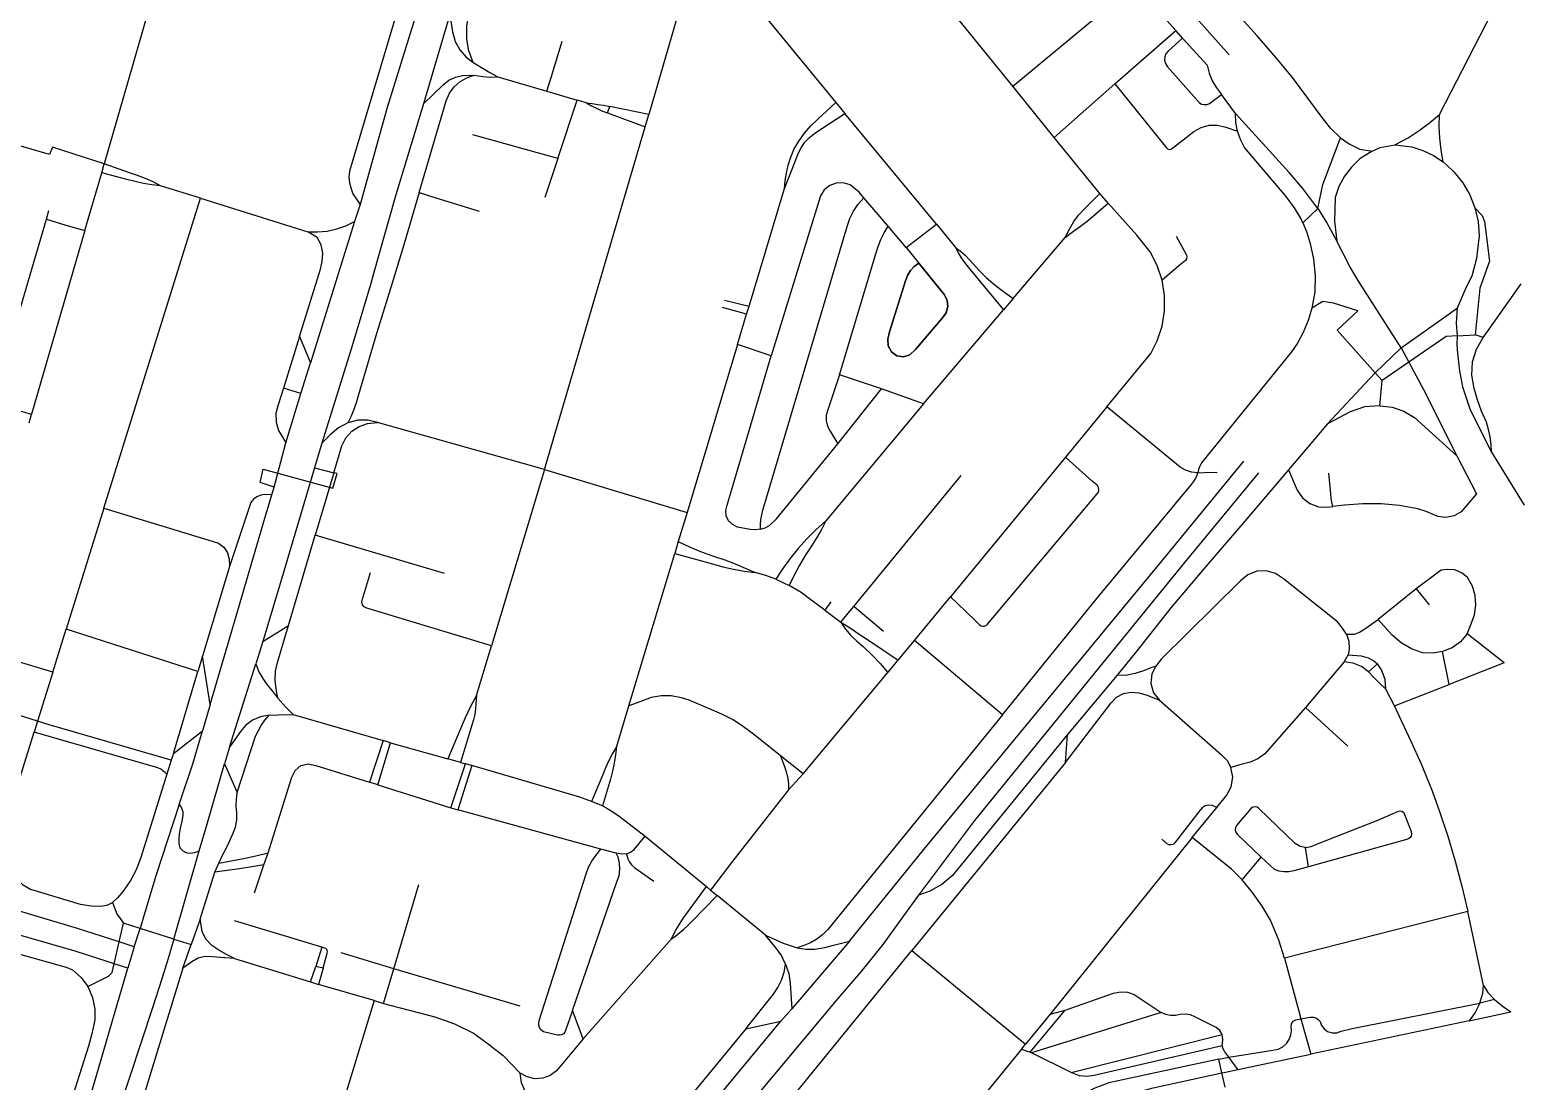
# Model space of a CAD drawing. Header units: metres. Extents: x 327752 to 330302, y 2791504 to 2794271.
# Drawn here: x 329458 to 330290, y 2793016 to 2793602 of the extents above; entities that cross this region are included whole.
import ezdxf

# ---------------------------------------------------------------- set-up
doc = ezdxf.new("R2010")
doc.units = ezdxf.units.M

msp = doc.modelspace()

# ---------------------------------------------------------------- linework, layer by layer
for p, q in [((329536.87, 2793657.14), (329499.47, 2793527.23)), ((329824.59, 2793629.86), (329802.79, 2793554.8)), ((330005.44, 2793570.53), (330073.47, 2793627.08)), ((330096.31, 2793601.62), (330073.47, 2793627.08)), ((329862.19, 2793615.82), (329906.99, 2793561.47)), ((330243.09, 2793554.79), (330272.11, 2793611.03)), ((329691.88, 2793610.59), (329677.36, 2793560.75)), ((330005.44, 2793570.53), (329973.1, 2793610.51)), ((330062.37, 2793571.78), (330096.31, 2793601.62)), ((330099.99, 2793597.39), (330096.31, 2793601.62)), ((329718.62, 2793575.76), (329745.95, 2793567.74)), ((330028.51, 2793542), (330005.44, 2793570.53)), ((330062.37, 2793571.78), (330028.51, 2793542)), ((329745.95, 2793567.74), (329762.93, 2793562.75)), ((329752.14, 2793530.16), (329762.93, 2793562.75)), ((329767.99, 2793561.26), (329762.93, 2793562.75)), ((329906.99, 2793561.47), (329911.97, 2793555.42)), ((330129.51, 2793555.26), (330121.79, 2793565.93)), ((329779.8, 2793555.64), (329781.12, 2793559.16)), ((329779.8, 2793555.64), (329800.8, 2793547.96)), ((329802.79, 2793554.8), (329781.12, 2793559.16)), ((329800.8, 2793547.96), (329802.79, 2793554.8)), ((329962.9, 2793493.64), (329911.97, 2793555.42)), ((329744.59, 2793356.82), (329800.8, 2793547.96)), ((329752.14, 2793530.16), (329704.71, 2793543.53)), ((330053.88, 2793510.72), (330028.51, 2793542)), ((329752.14, 2793530.16), (329744.94, 2793508.5)), ((330245.24, 2793528.31), (330247.27, 2793526.46)), ((329488.7, 2793490.05), (329498.05, 2793522.33)), ((329498.05, 2793522.33), (329499.47, 2793527.23)), ((329553.05, 2793508.09), (329530.8, 2793515.03)), ((329858.59, 2793447.94), (329878.28, 2793513.47)), ((329499.29, 2793335.33), (329553.05, 2793508.09)), ((329553.05, 2793508.09), (329612.8, 2793489.46)), ((329641.91, 2793504.7), (329638.89, 2793495.18)), ((329935.98, 2793492.56), (329922.57, 2793508.35)), ((330058.54, 2793505.32), (330053.88, 2793510.72)), ((329467.24, 2793496.38), (329468.68, 2793501.23)), ((329638.89, 2793495.18), (329614.26, 2793416.32)), ((330167.1, 2793494.35), (330175.31, 2793502.3)), ((329488.7, 2793490.05), (329459, 2793387.76)), ((329946.05, 2793480.72), (329935.98, 2793492.56)), ((329946.05, 2793480.72), (329962.9, 2793493.64)), ((329962.9, 2793493.64), (329973.72, 2793480.52)), ((330005.71, 2793452.15), (330034.74, 2793486.25)), ((329946.05, 2793480.72), (329953.22, 2793471.99)), ((329857.24, 2793443.43), (329843.73, 2793447.27)), ((329844.91, 2793451.22), (329858.59, 2793447.94)), ((329857.24, 2793443.43), (329858.59, 2793447.94)), ((329955.8, 2793393.52), (330000.31, 2793445.81)), ((330005.71, 2793452.15), (330000.31, 2793445.81)), ((330221.72, 2793424.78), (330253.07, 2793446.8)), ((329852.18, 2793426.59), (329857.24, 2793443.43)), ((329608.28, 2793430.97), (329599.25, 2793402.33)), ((329608.28, 2793430.97), (329614.26, 2793416.32)), ((330252.94, 2793431.43), (330262.97, 2793431.97)), ((330267.41, 2793430.51), (330262.97, 2793431.97)), ((329852.18, 2793426.59), (329824.03, 2793332.85)), ((329870.99, 2793420.27), (329852.18, 2793426.59)), ((330221.72, 2793424.78), (330207.33, 2793410.81)), ((330221.72, 2793424.78), (330226.03, 2793416.74)), ((329608.95, 2793399.31), (329614.26, 2793416.32)), ((330226.03, 2793416.74), (330211.16, 2793406.49)), ((329932.31, 2793401.94), (329908.89, 2793409.66)), ((330207.33, 2793410.81), (330211.16, 2793406.49)), ((330209.92, 2793392.47), (330211.16, 2793406.49)), ((329608.95, 2793399.31), (329599.25, 2793402.33)), ((329600.55, 2793371.72), (329608.95, 2793399.31)), ((329908.08, 2793371.21), (329932.31, 2793401.94)), ((329955.8, 2793393.52), (329932.31, 2793401.94)), ((329457.57, 2793382.85), (329459, 2793387.76)), ((329955.8, 2793393.52), (329901.28, 2793328.25)), ((330057.88, 2793391.81), (330034.83, 2793363.79)), ((329744.59, 2793356.82), (329651.73, 2793383.06)), ((330180.85, 2793382.28), (330159.05, 2793356.69)), ((329594.06, 2793347.08), (329600.55, 2793371.72)), ((329620.6, 2793371.52), (329616.59, 2793357.85)), ((330034.83, 2793363.79), (329970.76, 2793285.97)), ((330252.74, 2793364.46), (330263.71, 2793343.41)), ((330272.18, 2793366.65), (330290.27, 2793337.03)), ((329616.59, 2793357.85), (329627.36, 2793355.07)), ((329627.36, 2793355.07), (329616.9, 2793320.28)), ((329744.59, 2793356.82), (329715.06, 2793258.6)), ((329744.59, 2793356.82), (329824.03, 2793332.85)), ((329916.89, 2793280.55), (329976.65, 2793353.49)), ((329592.83, 2793342.82), (329594.06, 2793347.08)), ((329499.29, 2793335.33), (329478.29, 2793267.83)), ((329824.03, 2793332.85), (329819.17, 2793316.7)), ((329602.07, 2793269.96), (329616.9, 2793320.28)), ((329688.94, 2793298.91), (329616.9, 2793320.28)), ((329819.17, 2793316.7), (329817.18, 2793310.06)), ((329791.67, 2793225.13), (329817.18, 2793310.06)), ((329569.31, 2793302.88), (329554.18, 2793252.85)), ((329873.54, 2793295.76), (329880.91, 2793292.29)), ((330230.16, 2793290.41), (330208.97, 2793273.32)), ((330230.16, 2793290.41), (330237.43, 2793281.4)), ((329904.07, 2793283.12), (329900.75, 2793278.47)), ((329900.75, 2793278.47), (329909.75, 2793271.77)), ((329933.44, 2793266.53), (329916.89, 2793280.55)), ((329950.71, 2793261.62), (329970.76, 2793285.97)), ((329587.78, 2793261.13), (329602.07, 2793269.96)), ((329470.86, 2793243.96), (329478.29, 2793267.83)), ((329551.61, 2793244.26), (329478.29, 2793267.83)), ((329941.57, 2793250.59), (329950.71, 2793261.62)), ((329999.72, 2793220.15), (329950.71, 2793261.62)), ((330279.1, 2793249.23), (330258.52, 2793265.29)), ((329470.86, 2793243.96), (329421.57, 2793258.74)), ((329587.78, 2793261.13), (329583.86, 2793248.65)), ((329706.74, 2793230.87), (329715.06, 2793258.6)), ((330190.06, 2793249.64), (330192.19, 2793253.59)), ((330248.44, 2793237.13), (330244.81, 2793255.52)), ((329554.18, 2793252.85), (329551.61, 2793244.26)), ((329558.43, 2793225.85), (329554.18, 2793252.85)), ((329569.27, 2793202.16), (329583.86, 2793248.65)), ((329935.96, 2793243.82), (329941.57, 2793250.59)), ((330190.06, 2793249.64), (330168.42, 2793224.28)), ((330208.67, 2793248.57), (330203.55, 2793244.11)), ((330279.1, 2793249.23), (330248.44, 2793237.13)), ((329470.86, 2793243.96), (329462.34, 2793216.56)), ((329537.98, 2793198.55), (329551.61, 2793244.26)), ((329888.81, 2793187.36), (329935.96, 2793243.82)), ((330063.58, 2793242.33), (330035.99, 2793209.17)), ((330218.08, 2793225.14), (330248.44, 2793237.13)), ((329462.34, 2793216.56), (329413.78, 2793232.14)), ((330218.08, 2793225.14), (330213.27, 2793234.53)), ((329558.43, 2793225.85), (329554.19, 2793211.29)), ((329604.72, 2793220.28), (329654.74, 2793205.82)), ((330192, 2793202.64), (330168.42, 2793224.28)), ((329462.34, 2793216.56), (329460.45, 2793210.48)), ((329442.08, 2793151.47), (329460.45, 2793210.48)), ((329537.98, 2793198.55), (329554.19, 2793211.29)), ((329654.74, 2793205.82), (329647.13, 2793182.55)), ((329651.82, 2793181.09), (329658.96, 2793204.59)), ((329658.96, 2793204.59), (329654.74, 2793205.82)), ((329658.96, 2793204.59), (329690.76, 2793195.71)), ((330034.9, 2793193.58), (330035.99, 2793209.17)), ((329537.98, 2793198.55), (329536.81, 2793194.81)), ((329569.27, 2793202.16), (329566.37, 2793192.89)), ((329697.96, 2793193.67), (329690.76, 2793195.71)), ((329888.81, 2793187.36), (329876.19, 2793197.37)), ((329536.81, 2793194.81), (329534.36, 2793187.01)), ((329566.37, 2793192.89), (329573.54, 2793176.84)), ((329692.5, 2793168.41), (329700.71, 2793192.9)), ((329704.14, 2793191.93), (329696.45, 2793167.18)), ((329697.96, 2793193.67), (329700.71, 2793192.9)), ((329704.14, 2793191.93), (329700.71, 2793192.9)), ((329888.81, 2793187.36), (329880.65, 2793178.33)), ((330034.9, 2793193.58), (329949.28, 2793088.8)), ((329651.82, 2793181.09), (329647.13, 2793182.55)), ((329651.82, 2793181.09), (329692.5, 2793168.41)), ((329777.01, 2793169.39), (329770.76, 2793171.81)), ((329692.5, 2793168.41), (329696.45, 2793167.18)), ((329776.12, 2793145.25), (329696.45, 2793167.18)), ((330105.3, 2793151.73), (330119.07, 2793168.46)), ((329784.55, 2793143.15), (329776.12, 2793145.25)), ((329800.66, 2793152.59), (329834.83, 2793124.44)), ((330105.3, 2793151.73), (330026.3, 2793053.3)), ((330170.16, 2793135.48), (330168.59, 2793146.31)), ((329538.31, 2793095.12), (329552.27, 2793144.31)), ((329561.11, 2793132.53), (329563.22, 2793137.58)), ((329583.09, 2793120.98), (329588.37, 2793136.65)), ((329588.37, 2793136.65), (329590.73, 2793143.22)), ((330133.2, 2793128.11), (330143.78, 2793140.81)), ((329552.81, 2793106.3), (329561.11, 2793132.53)), ((329660.8, 2793078.62), (329674.75, 2793125.6)), ((329837.18, 2793122.51), (329834.83, 2793124.44)), ((329837.18, 2793122.51), (329840.91, 2793119.45)), ((329867.83, 2793097.37), (329840.91, 2793119.45)), ((329507.82, 2793093.57), (329510.19, 2793104.09)), ((329519.42, 2793101.15), (329510.19, 2793104.09)), ((329552.81, 2793106.3), (329547.81, 2793092.08)), ((329620.58, 2793090.59), (329572.08, 2793105.39)), ((330258.87, 2793110.54), (330156.79, 2793084.51)), ((330267.71, 2793069.23), (330258.87, 2793110.54)), ((329516.13, 2793090.79), (329519.42, 2793101.15)), ((329538.31, 2793095.12), (329519.42, 2793101.15)), ((329538.31, 2793095.12), (329547.81, 2793092.08)), ((329766.28, 2793039.62), (329815.36, 2793095.23)), ((329505.07, 2793081.43), (329507.82, 2793093.57)), ((329516.13, 2793090.79), (329507.82, 2793093.57)), ((329516.13, 2793090.79), (329512.55, 2793079)), ((329543.18, 2793078.92), (329547.81, 2793092.08)), ((329620.58, 2793090.59), (329617.29, 2793079.85)), ((329660.8, 2793078.62), (329631.42, 2793087.56)), ((329868.4, 2792989.52), (329949.28, 2793088.8)), ((329914.57, 2793094.06), (329882.36, 2793056.22)), ((329949.28, 2793088.8), (330012.52, 2793036.52)), ((329512.55, 2793079), (329505.07, 2793081.43)), ((329543.18, 2793078.92), (329517.49, 2792995.09)), ((329571.99, 2793084.4), (329614.33, 2793071.26)), ((329614.33, 2793071.26), (329617.29, 2793079.85)), ((329621.3, 2793078.91), (329617.29, 2793079.85)), ((329621.3, 2793078.91), (329618.82, 2793069.91)), ((329655.08, 2793059.36), (329660.8, 2793078.62)), ((329731.06, 2793057.71), (329660.8, 2793078.62)), ((329614.33, 2793071.26), (329618.82, 2793069.91)), ((329649.77, 2793060.91), (329618.82, 2793069.91)), ((330267.71, 2793069.23), (330270.12, 2793065.38)), ((330273.81, 2793061.43), (330270.12, 2793065.38)), ((329649.77, 2793060.91), (329655.08, 2793059.36)), ((329766.28, 2793039.62), (329760.27, 2793055.44)), ((329882.36, 2793056.22), (329876.34, 2793049.49)), ((330015.17, 2793032.07), (330034.65, 2793055.58)), ((330088.19, 2793054.19), (330015.9, 2793031.71)), ((330026.3, 2793053.3), (330034.65, 2793055.58)), ((330259.61, 2793049.67), (330282.89, 2793054.6)), ((330273.81, 2793061.43), (330265.55, 2793059.51)), ((329741, 2792886.2), (329876.34, 2793049.49)), ((329856.83, 2793045.23), (329787.17, 2792960.75)), ((329856.83, 2793045.23), (329876.34, 2793049.49)), ((330026.3, 2793053.3), (330012.52, 2793036.52)), ((330165.91, 2793050.72), (330171.53, 2793030.99)), ((330259.61, 2793049.67), (330171.53, 2793030.99)), ((330037.93, 2793020.81), (330122.04, 2793041.91)), ((330010.36, 2793033.9), (329959.25, 2792971.22)), ((330010.36, 2793033.9), (330012.52, 2793036.52)), ((330010.36, 2793033.9), (330015.17, 2793032.07)), ((330015.9, 2793031.71), (330015.17, 2793032.07)), ((330037.93, 2793020.81), (330015.9, 2793031.71)), ((330120.33, 2793028.2), (330125.77, 2793029.36)), ((330130.87, 2793022.58), (330125.77, 2793029.36)), ((330130.87, 2793022.58), (330171.53, 2793030.99)), ((330122, 2793020.56), (330120.33, 2793028.2)), ((330123.73, 2793012.68), (330122, 2793020.56))]:
    msp.add_line(p, q)
for points in [[(329937.75, 2793802.56), (330047.77, 2793675.91), (330125.99, 2793588.09)], [(330187.94, 2793541.81), (330182.57, 2793547.05), (330178.3, 2793552.43), (330161.24, 2793575.39), (330152.28, 2793586.23), (330141.55, 2793598.63), (330068.78, 2793678.97), (330057.93, 2793689.59), (330047.56, 2793700.67), (330037.69, 2793712.21), (330027.01, 2793724.85), (329987.5, 2793771.49)], [(329679.18, 2793630.05), (329657.09, 2793558.76), (329641.91, 2793504.7)], [(329708.73, 2793632.7), (329702.6, 2793612.1), (329701.28, 2793604.05), (329701.13, 2793597.1), (329702.08, 2793591), (329704.84, 2793584.02)], [(329666.4, 2793625.06), (329636.09, 2793523.22), (329635.72, 2793519.92), (329636.02, 2793516.62), (329636.97, 2793513.42), (329637.94, 2793510.64), (329641.91, 2793504.7)], [(329691.88, 2793610.59), (329693.5, 2793600.77), (329694.88, 2793595.54), (329697.45, 2793590.76), (329701.06, 2793586.72), (329704.84, 2793584.02)], [(329745.95, 2793567.74), (329748.3, 2793575.43), (329754.48, 2793595.65)], [(330099.99, 2793597.39), (330091.93, 2793589.98), (330090.77, 2793588.55), (330090.11, 2793586.84), (330090.03, 2793585.01), (330090.53, 2793583.25), (330091.69, 2793581.41), (330109.21, 2793561.4), (330110.56, 2793560.62), (330112.09, 2793560.26), (330113.66, 2793560.36), (330115.13, 2793560.92), (330121.79, 2793565.93)], [(330099.99, 2793597.39), (330113.66, 2793582.28), (330114.8, 2793577.81), (330116.56, 2793573.54), (330118.91, 2793569.55), (330121.79, 2793565.93)], [(329704.84, 2793584.02), (329709.49, 2793581.01), (329714.19, 2793578.14), (329718.62, 2793575.76)], [(329674.91, 2793511.28), (329689.98, 2793562.4), (329691.71, 2793566.57), (329694.34, 2793570.25), (329697.74, 2793573.24), (329701.73, 2793575.4), (329705.58, 2793576.61)], [(329677.36, 2793560.75), (329688.24, 2793571.29), (329691.37, 2793573.85), (329695.02, 2793575.63), (329698.97, 2793576.54), (329705.58, 2793576.61)], [(329705.58, 2793576.61), (329710.24, 2793575.87), (329714.42, 2793575.56), (329718.62, 2793575.76)], [(330062.37, 2793571.78), (330091.04, 2793536.25), (330091.73, 2793535.6), (330092.64, 2793535.31), (330093.57, 2793535.43), (330094.38, 2793535.94), (330106.35, 2793545.32), (330110.43, 2793547.56), (330114.93, 2793548.77), (330119.58, 2793548.84), (330124.13, 2793547.8), (330130.72, 2793545.5)], [(329767.99, 2793561.26), (329770.9, 2793559.56), (329773.92, 2793558.04), (329777.02, 2793556.72), (329779.8, 2793555.64)], [(329767.99, 2793561.26), (329771.2, 2793560.88), (329774.41, 2793560.41), (329777.6, 2793559.89), (329781.12, 2793559.16)], [(329878.28, 2793513.47), (329878.79, 2793517.95), (329879.37, 2793522.05), (329880.38, 2793526.55), (329881.77, 2793530.95), (329883.56, 2793535.2), (329886.23, 2793539.94), (329889.38, 2793544.39), (329892.96, 2793548.5), (329896.95, 2793552.22), (329906.99, 2793561.47)], [(329677.36, 2793560.75), (329661.82, 2793510.02), (329652.87, 2793478.59), (329647.69, 2793460.01), (329637.45, 2793425.88), (329620.6, 2793371.52)], [(329878.28, 2793513.47), (329884.7, 2793529.59), (329885.94, 2793533.01), (329887.61, 2793536.26), (329889.7, 2793539.26), (329892.19, 2793541.94), (329895, 2793544.27), (329898.05, 2793546.27), (329911.97, 2793555.42)], [(330130.72, 2793545.5), (330129.78, 2793550.34), (330129.51, 2793555.26)], [(330175.31, 2793502.3), (330167.04, 2793513.6), (330159.37, 2793522.43), (330129.51, 2793555.26)], [(330218.28, 2793537.93), (330225.78, 2793541.7), (330231.73, 2793545.8), (330237.48, 2793550.16), (330243.09, 2793554.79)], [(330245.24, 2793528.31), (330244.12, 2793534.87), (330243.38, 2793541.49), (330243.03, 2793548.13), (330243.09, 2793554.79)], [(329499.47, 2793527.23), (329470.6, 2793536.51), (329468.94, 2793532.54), (329401.84, 2793551.98)], [(330167.1, 2793494.35), (330166.17, 2793496.57), (330162.32, 2793502.71), (330157.74, 2793509.05), (330134.52, 2793536.41), (330132.31, 2793540.83), (330130.72, 2793545.5)], [(330175.31, 2793502.3), (330178.24, 2793515.7), (330187.94, 2793541.81)], [(330187.94, 2793541.81), (330192.8, 2793538.33), (330198.68, 2793535.4), (330205.63, 2793534.3)], [(330205.63, 2793534.3), (330210.13, 2793536.42), (330218.28, 2793537.93)], [(330218.28, 2793537.93), (330227.74, 2793536.73), (330233.92, 2793534.71), (330239.77, 2793531.88), (330245.24, 2793528.31)], [(330205.63, 2793534.3), (330198.86, 2793529.97), (330194.15, 2793525.48), (330190.2, 2793520.31), (330187.14, 2793514.58), (330185.05, 2793508.44), (330184.63, 2793495.3), (330185.92, 2793484.18)], [(329530.8, 2793515.03), (329526.05, 2793515.55), (329521.35, 2793516.35), (329516.7, 2793517.42), (329512.09, 2793518.63), (329498.05, 2793522.33)], [(329530.8, 2793515.03), (329526.65, 2793517.2), (329522.37, 2793519.12), (329518, 2793520.81), (329513.52, 2793522.22), (329499.47, 2793527.23)], [(330247.27, 2793526.46), (330251.2, 2793522.86), (330256.1, 2793516.77), (330260.04, 2793510.02), (330262.9, 2793502.76)], [(329674.91, 2793511.28), (329666.33, 2793482.18), (329659.89, 2793460.79), (329651.3, 2793433.22), (329640.86, 2793397.97), (329639.76, 2793394.1), (329638.44, 2793390.31), (329636.9, 2793386.6), (329635.15, 2793382.99)], [(329674.91, 2793511.28), (329683.56, 2793508.57), (329708.23, 2793500.83)], [(329922.57, 2793508.35), (329919.83, 2793511.57), (329914.85, 2793515.5), (329911.1, 2793516.63), (329907.19, 2793516.53), (329903.51, 2793515.2), (329900.43, 2793512.8), (329898.42, 2793509.41), (329870.99, 2793420.27)], [(329864.94, 2793323.61), (329865.04, 2793326.32), (329865.2, 2793329.01), (329865.76, 2793331.66), (329866.34, 2793334.25), (329913.25, 2793492.27), (329914.74, 2793496.72), (329916.81, 2793500.94), (329919.44, 2793504.84), (329922.57, 2793508.35)], [(330034.74, 2793486.25), (330037.24, 2793491.28), (330039.52, 2793495.1), (330042.17, 2793498.67), (330045.17, 2793501.95), (330053.88, 2793510.72)], [(330034.74, 2793486.25), (330039.3, 2793489.77), (330043.12, 2793492.46), (330046.83, 2793495.32), (330050.39, 2793498.33), (330058.54, 2793505.32)], [(330088.61, 2793462.4), (330085.93, 2793470.58), (330081.99, 2793478.23), (330074.5, 2793487.43), (330058.54, 2793505.32)], [(329395.38, 2793423.65), (329435.9, 2793412.2), (329438.4, 2793411.89), (329440.87, 2793412.46), (329442.77, 2793414.09), (329443.63, 2793416.08), (329467.24, 2793496.38)], [(329467.24, 2793496.38), (329478.1, 2793493.17), (329488.7, 2793490.05)], [(329612.8, 2793489.46), (329618.23, 2793489.29), (329623.63, 2793489.8), (329628.92, 2793490.96), (329634.03, 2793492.76), (329638.89, 2793495.18)], [(330175.31, 2793502.3), (330180.35, 2793494.44), (330185.92, 2793484.18)], [(330262.9, 2793502.76), (330264.62, 2793495.04), (330265.14, 2793487.15), (330264.26, 2793479.28), (330263.79, 2793474.49), (330261.06, 2793464.75), (330257.94, 2793458.55), (330253.07, 2793446.8)], [(330262.9, 2793502.76), (330266.9, 2793498.45), (330268.21, 2793495.06), (330270.99, 2793472.99), (330265.62, 2793457.96), (330262.97, 2793431.97)], [(329608.28, 2793430.97), (329619.86, 2793468.62), (329620.78, 2793472.77), (329621.22, 2793477.45), (329620.26, 2793482.05), (329617.99, 2793486.17), (329612.8, 2793489.46)], [(329908.89, 2793409.66), (329929.22, 2793477.11), (329930.48, 2793481.15), (329932.03, 2793485.08), (329933.86, 2793488.89), (329935.98, 2793492.56)], [(330096.45, 2793486.94), (330101.93, 2793477.09), (330102.2, 2793476.32), (330102.4, 2793475.32), (330102.2, 2793474.33), (330101.6, 2793473.48), (330098.01, 2793470.41), (330088.61, 2793462.4)], [(330167.1, 2793494.35), (330169.1, 2793489.59), (330171.07, 2793482.93), (330172.98, 2793474.22), (330173.94, 2793465.06), (330173.62, 2793455.85), (330172.04, 2793446.76)], [(329973.72, 2793480.52), (329976.38, 2793478.53), (329978.88, 2793476.37), (329981.22, 2793474.03), (329983.39, 2793471.53), (329986.91, 2793467.61), (329990.67, 2793463.9), (329994.65, 2793460.42), (329998.83, 2793457.2), (330005.71, 2793452.15)], [(329973.72, 2793480.52), (329975.12, 2793477.62), (329976.77, 2793474.87), (329978.66, 2793472.27), (329980.65, 2793469.75), (330000.31, 2793445.81)], [(330221.72, 2793424.78), (330198.34, 2793461.41), (330193.45, 2793469.67), (330185.92, 2793484.18)], [(329953.22, 2793471.99), (329967.47, 2793454.33), (329968.94, 2793451.15), (329969.23, 2793447.69), (329968.36, 2793444.31), (329966.37, 2793441.45), (329951.29, 2793423.79), (329948.21, 2793420.83), (329944.63, 2793419.71), (329940.92, 2793420.3), (329937.87, 2793422.46), (329936.09, 2793425.75), (329935.97, 2793429.48), (329936.83, 2793433.61), (329945.76, 2793462.06), (329946.82, 2793465.06), (329948.47, 2793467.77), (329950.64, 2793470.12), (329953.22, 2793471.99)], [(329953.22, 2793471.99), (329950.64, 2793470.12), (329948.47, 2793467.77), (329946.82, 2793465.06), (329945.76, 2793462.06), (329936.83, 2793433.61), (329935.97, 2793429.48), (329936.09, 2793425.75), (329937.87, 2793422.46), (329940.92, 2793420.3), (329944.63, 2793419.71), (329948.21, 2793420.83), (329951.29, 2793423.79), (329966.37, 2793441.45), (329968.36, 2793444.31), (329969.23, 2793447.69), (329968.94, 2793451.15), (329967.47, 2793454.33), (329953.22, 2793471.99)], [(330057.88, 2793391.81), (330082.3, 2793421.48), (330085.94, 2793428.63), (330088.61, 2793436.81), (330089.96, 2793445.31), (330089.96, 2793453.91), (330088.61, 2793462.4)], [(330267.41, 2793430.51), (330270.78, 2793435.13), (330288.57, 2793460.34)], [(330172.04, 2793446.76), (330169.96, 2793439.9), (330167.17, 2793433.28), (330164.08, 2793427.4), (330160.79, 2793422.42), (330110.63, 2793360.56), (330109.7, 2793358.81), (330108.98, 2793356.96), (330108.49, 2793355.05)], [(330207.33, 2793410.81), (330186.19, 2793434.61), (330197.6, 2793445.3), (330184.04, 2793449.61), (330178.07, 2793450.51), (330172.04, 2793446.76)], [(330253.07, 2793446.8), (330252.38, 2793438.42), (330252.94, 2793431.43)], [(330252.94, 2793431.43), (330246.87, 2793431.1), (330226.03, 2793416.74)], [(330252.94, 2793431.43), (330252.85, 2793426.52), (330253.1, 2793421.62), (330254.2, 2793411.93), (330255.98, 2793402.9), (330260.14, 2793390.09), (330272.18, 2793366.65)], [(330272.18, 2793366.65), (330271.91, 2793370.89), (330271.34, 2793375.09), (330270.47, 2793379.24), (330269.3, 2793383.32), (330266.6, 2793389.44), (330264.29, 2793395.72), (330262.38, 2793402.12), (330261.14, 2793409.47), (330261.6, 2793416.9), (330263.72, 2793424.03), (330267.41, 2793430.51)], [(329864.94, 2793323.61), (329862.12, 2793323.28), (329859.29, 2793323.47), (329852.08, 2793324.85), (329849.31, 2793326.17), (329847.16, 2793328.33), (329845.87, 2793331.1), (329845.6, 2793334.14), (329846.36, 2793337.08), (329870.99, 2793420.27)], [(330226.03, 2793416.74), (330234.21, 2793401.43), (330252.74, 2793364.46)], [(329908.89, 2793409.66), (329902.42, 2793390.23), (329901.55, 2793387.23), (329901.5, 2793384.1), (329902.25, 2793381.07), (329903.79, 2793378.35), (329908.08, 2793371.21)], [(330207.33, 2793410.81), (330204.39, 2793407.61), (330180.85, 2793382.28)], [(329421.09, 2793397.08), (329426.02, 2793396.48), (329430.9, 2793395.6), (329435.73, 2793394.44), (329440.49, 2793393.01), (329459, 2793387.76)], [(329599.25, 2793402.33), (329596.26, 2793393.03), (329595.12, 2793388.24), (329595.23, 2793383.32), (329596.57, 2793378.59), (329599.08, 2793374.32), (329600.55, 2793371.72)], [(330108.49, 2793355.05), (330105.01, 2793355.5), (330101.69, 2793356.57), (330098.63, 2793358.24), (330057.88, 2793391.81)], [(330209.92, 2793392.47), (330201.45, 2793391.76), (330193.4, 2793389.04), (330180.85, 2793382.28)], [(330209.92, 2793392.47), (330216.74, 2793391.58), (330223.26, 2793389.38), (330229.23, 2793385.97), (330252.74, 2793364.46)], [(329635.15, 2793382.99), (329629.87, 2793380.16), (329625.2, 2793376.31), (329620.6, 2793371.52)], [(329627.36, 2793355.07), (329631.85, 2793370.18), (329634.02, 2793374.6), (329637.3, 2793378.28), (329641.44, 2793380.96), (329646.15, 2793382.47), (329651.73, 2793383.06)], [(329651.73, 2793383.06), (329646.25, 2793384.48), (329640.66, 2793384.32), (329635.15, 2793382.99)], [(329864.94, 2793323.61), (329867.55, 2793324.41), (329869.97, 2793325.65), (329873.83, 2793329.43), (329908.08, 2793371.21)], [(329914.57, 2793094.06), (329955.94, 2793145.13), (330091.88, 2793309.91), (330134.07, 2793361.58)], [(329970.76, 2793285.97), (329974.52, 2793282.34), (329984.73, 2793272.5), (329987, 2793270.31), (329987.85, 2793269.8), (329988.81, 2793269.58), (329989.8, 2793269.65), (329990.71, 2793270.02), (329991.47, 2793270.65), (330052.54, 2793343.33), (330053.05, 2793344.05), (330053.35, 2793344.87), (330053.44, 2793345.74), (330053.3, 2793346.6), (330052.96, 2793347.4), (330052.41, 2793348.09), (330049.73, 2793350.49), (330038.77, 2793360.27), (330034.83, 2793363.79)], [(329594.06, 2793347.08), (329586.21, 2793349.71), (329587.99, 2793357.08), (329626.71, 2793346.58), (329629.11, 2793354.62), (329627.36, 2793355.07)], [(329616.59, 2793357.85), (329599.76, 2793300.82), (329587.78, 2793261.13)], [(329953.21, 2793119.64), (329984.41, 2793161.29), (330101.26, 2793305.11), (330142.43, 2793355.12)], [(329999.72, 2793220.15), (330052.37, 2793284.95), (330104.95, 2793348.56), (330106.15, 2793349.99), (330107.14, 2793351.58), (330107.92, 2793353.27), (330108.49, 2793355.05)], [(330159.05, 2793356.69), (330134.63, 2793328.05), (330112.99, 2793302.85), (330093.52, 2793279.84), (330073.93, 2793255.17), (330063.58, 2793242.33)], [(330108.49, 2793355.05), (330112.28, 2793355.29), (330119.23, 2793355.34)], [(330159.05, 2793356.69), (330163.93, 2793345.35), (330166.83, 2793341.07), (330170.91, 2793337.89), (330175.78, 2793336.13), (330180.96, 2793335.97), (330183.76, 2793336.29)], [(330183.76, 2793336.29), (330183.1, 2793338.61), (330182.72, 2793341), (330182.64, 2793343.43), (330181.42, 2793354.92)], [(329558.43, 2793225.85), (329573, 2793275.14), (329587.93, 2793326.58), (329592.83, 2793342.82)], [(329592.83, 2793342.82), (329588.92, 2793343.03), (329586.64, 2793342.62), (329584.5, 2793341.71), (329582.64, 2793340.33), (329581.15, 2793338.56), (329569.31, 2793302.88)], [(330263.71, 2793343.41), (330255.23, 2793333.32), (330251.25, 2793331), (330246.74, 2793330.13), (330242.17, 2793330.78), (330235.63, 2793333.46), (330231.07, 2793335.05), (330220.94, 2793336.78), (330210.69, 2793337.68), (330200.42, 2793337.75), (330190.16, 2793337), (330183.76, 2793336.29)], [(329499.29, 2793335.33), (329559.62, 2793316.88), (329563.17, 2793315.8), (329566.13, 2793313.58), (329568.17, 2793310.49), (329569.01, 2793306.9), (329569.31, 2793302.88)], [(329901.28, 2793328.25), (329895.87, 2793323.37), (329890.73, 2793318.21), (329885.87, 2793312.79), (329881.31, 2793307.12), (329877.06, 2793301.23), (329873.54, 2793295.76)], [(329901.28, 2793328.25), (329898.96, 2793323.53), (329896.38, 2793318.94), (329893.53, 2793314.52), (329889.84, 2793308.95), (329886.42, 2793303.2), (329883.31, 2793297.3), (329880.91, 2793292.29)], [(329819.17, 2793316.7), (329825.76, 2793313.68), (329832.45, 2793310.89), (329839.29, 2793308.49), (329845.06, 2793306.47), (329850.8, 2793304.35), (329856.44, 2793301.99), (329862.02, 2793299.5)], [(329817.18, 2793310.06), (329838.15, 2793304.37), (329844.02, 2793302.74), (329849.97, 2793301.37), (329855.96, 2793300.27), (329862.02, 2793299.5)], [(329715.06, 2793258.6), (329645.67, 2793279.62), (329644.27, 2793280.33), (329643.31, 2793281.56), (329642.98, 2793283.09), (329643.33, 2793284.6), (329647.73, 2793299.49)], [(329873.54, 2793295.76), (329867.85, 2793297.85), (329862.02, 2793299.5)], [(330191.35, 2793265.14), (330189.17, 2793268.49), (330186.24, 2793271.93), (330156.19, 2793296.06), (330151.78, 2793299), (330146.67, 2793300.42), (330141.37, 2793300.16), (330136.42, 2793298.28), (330132.31, 2793294.93), (330088.35, 2793251.34), (330085.07, 2793247.35)], [(330258.52, 2793265.29), (330260.69, 2793270.87), (330262.6, 2793275.95), (330263.37, 2793281.33), (330262.99, 2793286.74), (330261.44, 2793291.94), (330258.82, 2793296.7), (330255.76, 2793299.04), (330251.6, 2793300.97), (330247.54, 2793301.22), (330244.16, 2793300.79), (330230.16, 2793290.41)], [(329900.75, 2793278.47), (329893.75, 2793283.7), (329887.54, 2793288.31), (329880.91, 2793292.29)], [(329909.75, 2793271.77), (329914.77, 2793278.04), (329916.89, 2793280.55)], [(329596.11, 2793229.43), (329595.15, 2793234.61), (329594.62, 2793239.53), (329594.88, 2793244.48), (329595.92, 2793249.32), (329602.07, 2793269.96)], [(329909.75, 2793271.77), (329912.26, 2793267.91), (329915.22, 2793264.4), (329918.61, 2793261.27), (329922.07, 2793258.24), (329926.93, 2793253.65), (329931.56, 2793248.85), (329935.96, 2793243.82)], [(329909.75, 2793271.77), (329914.95, 2793268.58), (329920, 2793265.13), (329925.06, 2793261.71), (329941.57, 2793250.59)], [(330191.35, 2793265.14), (330195.89, 2793265.12), (330198.6, 2793266.23), (330201.58, 2793268.19), (330208.97, 2793273.32)], [(330244.81, 2793255.52), (330239.57, 2793254.46), (330233.66, 2793254.73), (330227.46, 2793257.03), (330221.75, 2793260.36), (330216.71, 2793264.61), (330208.97, 2793273.32)], [(330191.35, 2793265.14), (330192.57, 2793261.14), (330192.92, 2793256.68), (330192.19, 2793253.59)], [(330258.52, 2793265.29), (330254.91, 2793260.82), (330250.23, 2793257.48), (330244.81, 2793255.52)], [(330192.19, 2793253.59), (330199.44, 2793252.97), (330203.4, 2793251.9), (330206.57, 2793250.27), (330208.67, 2793248.57)], [(329583.86, 2793248.65), (329585.57, 2793244.12), (329587.75, 2793240.4), (329590.21, 2793236.87), (329592.93, 2793233.54), (329596.11, 2793229.43)], [(330085.07, 2793247.35), (330082.35, 2793246.42), (330078.84, 2793244.93), (330073.63, 2793243.2), (330068.24, 2793242.18), (330063.58, 2793242.33)], [(330085.07, 2793247.35), (330082.99, 2793242.94), (330082.36, 2793237.63), (330083.82, 2793232.47), (330087.16, 2793228.27)], [(330203.55, 2793244.11), (330199.62, 2793247.09), (330195.07, 2793249), (330190.06, 2793249.64)], [(330213.27, 2793234.53), (330212.79, 2793239.84), (330210.76, 2793245.31), (330208.67, 2793248.57)], [(330213.27, 2793234.53), (330209.59, 2793237.94), (330206.69, 2793240.86), (330203.55, 2793244.11)], [(329596.11, 2793229.43), (329600.44, 2793224.57), (329604.72, 2793220.28)], [(329706.74, 2793230.87), (329704.61, 2793226.88), (329703.14, 2793224.11), (329701.74, 2793221.3), (329700.47, 2793218.42), (329699.33, 2793215.87), (329690.76, 2793195.71)], [(329706.74, 2793230.87), (329706.42, 2793226.48), (329706.21, 2793223.43), (329705.8, 2793220.4), (329705.14, 2793217.41), (329704.26, 2793214.49), (329697.96, 2793193.67)], [(329876.19, 2793197.37), (329861.05, 2793209.35), (329855.53, 2793213.57), (329849.67, 2793217.31), (329843.5, 2793220.55), (329825.26, 2793228.39), (329820.9, 2793229.73), (329815.3, 2793230.74), (329809.6, 2793230.77), (329803.98, 2793229.79), (329798.4, 2793227.68), (329791.67, 2793225.13)], [(330034.9, 2793193.58), (330060.22, 2793226.94), (330063.28, 2793229.99), (330067.1, 2793232.04), (330071.35, 2793232.89), (330075.66, 2793232.52), (330080.36, 2793231.09), (330087.16, 2793228.27)], [(330087.16, 2793228.27), (330121.73, 2793197.94), (330124.84, 2793194.78), (330126.96, 2793190.89)], [(329591.26, 2793219.93), (329586.41, 2793219.14), (329582.02, 2793217.18), (329578.19, 2793214.28), (329575.34, 2793210.86), (329569.27, 2793202.16)], [(329573.54, 2793176.84), (329583.73, 2793208.36), (329585.14, 2793211.09), (329586.77, 2793214.31), (329588.82, 2793217.27), (329591.26, 2793219.93)], [(329591.26, 2793219.93), (329596.5, 2793220.24), (329604.72, 2793220.28)], [(329784.83, 2793202.35), (329785.47, 2793204.49), (329791.67, 2793225.13)], [(329999.72, 2793220.15), (329902.44, 2793100.46), (329899.56, 2793097.64), (329896.35, 2793095.2), (329892.87, 2793093.15), (329889.17, 2793091.54), (329885.3, 2793090.38)], [(330168.42, 2793224.28), (330145.84, 2793198.47), (330142.04, 2793195.7), (330137.74, 2793193.75), (330133.15, 2793192.71), (330126.96, 2793190.89)], [(330238.29, 2793179.92), (330233.1, 2793192.73), (330227.36, 2793205.3), (330218.08, 2793225.14)], [(329536.81, 2793194.81), (329468.8, 2793214.67), (329462.34, 2793216.56)], [(329534.36, 2793187.01), (329533.32, 2793188.06), (329532.18, 2793189), (329530.95, 2793189.84), (329529.25, 2793190.67), (329460.45, 2793210.48)], [(329541.13, 2793170.2), (329548.83, 2793192.9), (329554.19, 2793211.29)], [(330035.99, 2793209.17), (329976.77, 2793136.58), (329971.9, 2793130.57), (329965.98, 2793125.6), (329959.21, 2793121.83), (329953.21, 2793119.64)], [(329784.83, 2793202.35), (329782.51, 2793198.56), (329780.42, 2793194.64), (329778.56, 2793190.59), (329776.96, 2793186.44), (329770.76, 2793171.81)], [(329784.83, 2793202.35), (329784.24, 2793197.81), (329783.49, 2793193.27), (329782.57, 2793188.78), (329781.48, 2793184.31), (329777.01, 2793169.39)], [(329876.19, 2793197.37), (329878.49, 2793190.89), (329879.44, 2793187.83), (329880.13, 2793184.7), (329880.53, 2793181.53), (329880.65, 2793178.33)], [(329534.36, 2793187.01), (329519.93, 2793140.73), (329517.34, 2793134.08), (329514, 2793127.77), (329509.95, 2793121.91), (329506.78, 2793118.18), (329504.14, 2793115.58)], [(329552.27, 2793144.31), (329556.95, 2793160.04), (329566.37, 2793192.89)], [(329590.73, 2793143.22), (329603.99, 2793185.39), (329605.72, 2793189.23), (329609, 2793191.9), (329613.14, 2793192.85), (329617.26, 2793191.87), (329647.13, 2793182.55)], [(329770.76, 2793171.81), (329764.25, 2793174.2), (329704.14, 2793191.93)], [(330119.07, 2793168.46), (330124.43, 2793175.24), (330127.11, 2793180.06), (330127.99, 2793185.49), (330126.96, 2793190.89)], [(329880.65, 2793178.33), (329849.61, 2793138.8), (329837.18, 2793122.51)], [(330238.29, 2793179.92), (330243.23, 2793166.3), (330247.76, 2793152.54), (330251.88, 2793138.64), (330255.58, 2793124.64), (330258.87, 2793110.54)], [(329541.13, 2793170.2), (329528.21, 2793130.37), (329521.15, 2793106.92), (329519.42, 2793101.15)], [(329541.13, 2793170.2), (329542.51, 2793168.25), (329543.23, 2793166.02), (329543.26, 2793164.07), (329542.62, 2793160.86), (329541.9, 2793157.77), (329541.25, 2793153.88), (329541, 2793151.14), (329541.04, 2793148.51), (329541.49, 2793146.09), (329543.26, 2793144.29), (329545.5, 2793143.25), (329547.39, 2793142.99), (329549.97, 2793143.43), (329552.27, 2793144.31)], [(329563.22, 2793137.58), (329565.34, 2793141.87), (329567.71, 2793146.43), (329571.17, 2793153.78), (329572.59, 2793157.57), (329573.3, 2793161.54), (329573.29, 2793165.58), (329573, 2793169.27), (329573.09, 2793172.97), (329573.54, 2793176.84)], [(329777.01, 2793169.39), (329779.32, 2793168.19), (329783.27, 2793165.79), (329787.04, 2793163.12), (329800.66, 2793152.59)], [(330119.07, 2793168.46), (330116.79, 2793169.61), (330114.57, 2793169.89), (330112.66, 2793169.36), (330110.97, 2793168.34), (330109.63, 2793166.9), (330095.6, 2793148.55), (330094.72, 2793147.95), (330093.69, 2793147.65), (330092.62, 2793147.69), (330091.62, 2793148.06), (330088.44, 2793150.9)], [(330168.59, 2793146.31), (330165.49, 2793146.87), (330162.78, 2793148.47), (330142.55, 2793168.03), (330141.55, 2793168.69), (330140.38, 2793168.95), (330139.2, 2793168.75), (330138.17, 2793168.15), (330130.16, 2793158.52), (330129.51, 2793157.36), (330129.32, 2793156.06), (330129.65, 2793154.77), (330130.42, 2793153.69), (330143.78, 2793140.81)], [(330168.59, 2793146.31), (330171.7, 2793146.86), (330175.17, 2793148.24), (330208.88, 2793161.46), (330220.33, 2793166.49), (330221.26, 2793166.69), (330222.19, 2793166.51), (330222.98, 2793165.99), (330223.51, 2793165.21), (330227.35, 2793155.14), (330227.59, 2793153.87), (330227.33, 2793152.61), (330226.63, 2793151.52), (330225.57, 2793150.78), (330170.16, 2793135.48)], [(329442.08, 2793151.47), (329444.04, 2793142.98), (329445.08, 2793137.97), (329447.14, 2793133.29), (329450.12, 2793129.13), (329453.9, 2793125.66), (329458.32, 2793123.05), (329486.07, 2793114.62), (329492.34, 2793113.7), (329497.83, 2793113.55), (329501.49, 2793114.32), (329504.14, 2793115.58)], [(329760.27, 2793055.44), (329756.41, 2793044.25), (329755.94, 2793043.21), (329755.19, 2793042.37), (329754.19, 2793041.81), (329753.08, 2793041.58), (329751.94, 2793041.7), (329744.03, 2793043.5), (329742.48, 2793044.84), (329741.75, 2793046.38), (329741.46, 2793048.06), (329741.66, 2793049.75), (329767.9, 2793131.61), (329769.18, 2793135.22), (329770.98, 2793138.62), (329773.24, 2793141.72), (329776.12, 2793145.25)], [(329790.33, 2793142.68), (329792.61, 2793143.57), (329794.6, 2793145.13), (329800.66, 2793152.59)], [(330133.2, 2793128.11), (330127.3, 2793134.08), (330105.3, 2793151.73)], [(329588.37, 2793136.65), (329581.58, 2793135.44), (329574.78, 2793134.34), (329567.95, 2793133.37), (329561.11, 2793132.53)], [(329563.22, 2793137.58), (329570.15, 2793138.77), (329577.04, 2793140.11), (329583.91, 2793141.59), (329590.73, 2793143.22)], [(329760.27, 2793055.44), (329785.04, 2793127.15), (329786.16, 2793130.47), (329786.65, 2793133.95), (329786.48, 2793137.46), (329785.66, 2793140.87), (329784.55, 2793143.15)], [(329790.33, 2793142.68), (329787.71, 2793142.47), (329784.55, 2793143.15)], [(329790.33, 2793142.68), (329791, 2793140), (329792.04, 2793138.07), (329793.39, 2793136.35), (329795.01, 2793134.88), (329805.62, 2793127.51)], [(330170.16, 2793135.48), (330162.02, 2793133.25), (330159.27, 2793132.64), (330156.45, 2793132.57), (330153.68, 2793133.06), (330151.04, 2793134.07), (330143.78, 2793140.81)], [(329505.07, 2793081.43), (329501.03, 2793082.75), (329483.35, 2793088.48), (329409.62, 2793109.59), (329381.72, 2793118.02), (329371.48, 2793120.9)], [(329815.36, 2793095.23), (329816.55, 2793097.71), (329817.83, 2793100.16), (329819.21, 2793102.56), (329820.69, 2793104.89), (329822.28, 2793107.15), (329834.83, 2793124.44)], [(330156.79, 2793084.51), (330153.71, 2793094.59), (330149, 2793105.72), (330144.31, 2793113.57), (330139.04, 2793121.05), (330133.2, 2793128.11)], [(329507.82, 2793093.57), (329484.49, 2793101), (329444.88, 2793112.97)], [(329504.14, 2793115.58), (329506.5, 2793109.17), (329510.19, 2793104.09)], [(329815.36, 2793095.23), (329817.72, 2793097.01), (329820.02, 2793098.85), (329822.25, 2793100.78), (329824.41, 2793102.79), (329826.5, 2793104.87), (329840.91, 2793119.45)], [(329830.76, 2792970.16), (329862.74, 2793007.66), (329908.23, 2793061.97), (329921.03, 2793076.85), (329933.3, 2793092.17), (329944.82, 2793108.07), (329953.21, 2793119.64)], [(329571.99, 2793084.4), (329567.56, 2793086.56), (329563.32, 2793088.96), (329559.29, 2793091.53), (329556.12, 2793095.12), (329554.09, 2793099.44), (329552.81, 2793106.3)], [(329538.31, 2793095.12), (329535.08, 2793084.4), (329531.62, 2793072.99), (329526.49, 2793057.41), (329507.07, 2792998.31), (329485.03, 2792936.32), (329473.45, 2792900.53)], [(329867.83, 2793097.37), (329877.64, 2793092.97), (329885.3, 2793090.38)], [(329878.96, 2793081.23), (329876.41, 2793086.36), (329872.94, 2793090.99), (329867.83, 2793097.37)], [(329416.31, 2793060.46), (329424.48, 2793086.52), (329425.2, 2793088.48), (329426.45, 2793090.16), (329428.13, 2793091.42), (329430.11, 2793092.14), (329432.21, 2793092.28), (329434.26, 2793091.81), (329478.29, 2793079.57), (329481.81, 2793077.99), (329486.55, 2793073.84), (329490.29, 2793068.76)], [(329621.3, 2793078.91), (329623.68, 2793087.41), (329623.79, 2793088.08), (329623.69, 2793088.77), (329623.4, 2793089.39), (329622.92, 2793089.9), (329620.58, 2793090.59)], [(329885.3, 2793090.38), (329890.24, 2793089.47), (329895.26, 2793089.61), (329900.82, 2793090.58), (329905.56, 2793091.84), (329914.57, 2793094.06)], [(329482.82, 2792977.12), (329505.48, 2793054.78), (329512.55, 2793079)], [(329490.29, 2793068.76), (329501.81, 2793074.46), (329503.96, 2793076.49), (329505.07, 2793081.43)], [(329571.99, 2793084.4), (329566.59, 2793084.7), (329559.57, 2793085.32), (329555.58, 2793085.41), (329551.71, 2793084.46), (329548.21, 2793082.55), (329543.18, 2793078.92)], [(329856.83, 2793045.23), (329872.19, 2793064.43), (329874.66, 2793068.22), (329876.61, 2793072.29), (329878.15, 2793076.79), (329878.96, 2793081.23)], [(329878.96, 2793081.23), (329880.72, 2793075.91), (329881.51, 2793070.4), (329882.36, 2793056.22)], [(330156.79, 2793084.51), (330164.54, 2793055.78), (330165.91, 2793050.72)], [(329490.29, 2793068.76), (329492.95, 2793062.69), (329494.18, 2793056.18), (329494.18, 2793050.09), (329492.61, 2793042.43), (329490.77, 2793035.46), (329467.98, 2792964.06)], [(330034.65, 2793055.58), (330061.6, 2793064.98), (330065.42, 2793065.82), (330069.32, 2793065.56), (330073.01, 2793064.24), (330088.19, 2793054.19)], [(330265.55, 2793059.51), (330267.28, 2793065.08), (330267.71, 2793069.23)], [(329649.77, 2793060.91), (329647.02, 2793051.9), (329632.3, 2793003.64)], [(329655.08, 2793059.36), (329683.54, 2793051.81), (329694.55, 2793047.89), (329705.08, 2793042.82), (329712.59, 2793037.27), (329721.63, 2793030.27), (329731.08, 2793020.49)], [(330122.04, 2793041.91), (330120.74, 2793044.2), (330118.73, 2793045.92), (330106.96, 2793051.79), (330104.39, 2793052.87), (330101.64, 2793053.3), (330098.69, 2793053.11), (330096.14, 2793052.66), (330093.41, 2793052.65), (330090.72, 2793053.16), (330088.19, 2793054.19)], [(330165.91, 2793050.72), (330171.17, 2793051.63), (330172.9, 2793051.6), (330174.55, 2793051.05), (330175.74, 2793050.23), (330176.68, 2793049.15), (330177.48, 2793046.94), (330178.9, 2793045.09), (330180.81, 2793043.71), (330183.29, 2793042.92), (330185.91, 2793042.98), (330188.37, 2793043.89), (330194.47, 2793045.42), (330265.55, 2793059.51)], [(330265.55, 2793059.51), (330262.94, 2793054.28), (330259.61, 2793049.67)], [(330273.81, 2793061.43), (330278.02, 2793058.04), (330282.89, 2793054.6)], [(330125.77, 2793029.36), (330150.37, 2793033.21), (330153.27, 2793033.83), (330155.89, 2793035.18), (330158.08, 2793037.16), (330159.68, 2793039.64), (330160.42, 2793041.78), (330160.73, 2793044.03), (330160.57, 2793046.29), (330160.7, 2793047.96), (330161.59, 2793049.46), (330163.18, 2793050.24), (330165.91, 2793050.72)], [(329766.28, 2793039.62), (329751.34, 2793021.78), (329747.81, 2793019.12), (329743.66, 2793017.59), (329739.23, 2793017.31), (329734.92, 2793018.31), (329731.08, 2793020.49)], [(330122.1, 2793035.65), (330122.19, 2793037.02), (330122.49, 2793039.31), (330122.04, 2793041.91)], [(330122.1, 2793035.65), (330050.77, 2793019.2), (330046.72, 2793018.57), (330042.63, 2793018.89), (330037.93, 2793020.81)], [(330125.77, 2793029.36), (330123.54, 2793032.3), (330122.66, 2793033.95), (330122.1, 2793035.65)], [(329787.17, 2792960.75), (329741.17, 2793001.85), (329737.12, 2793005.54), (329734, 2793010.02), (329731.94, 2793015.08), (329731.08, 2793020.49)], [(330120.33, 2793028.2), (330058.97, 2793015.08), (330051.1, 2793012.02), (330043.58, 2793008.21), (330036.47, 2793003.67), (330029.39, 2792998.05), (330022.97, 2792991.73), (330017.25, 2792984.76), (329999.41, 2792964.93), (329997.92, 2792963.89), (329996.2, 2792963.19), (329994.52, 2792962.66), (329993.12, 2792961.81), (329991.76, 2792960.3)], [(330027.26, 2792986.83), (330029.25, 2792988.26), (330037.58, 2792994.23), (330051.03, 2793001.66), (330065.36, 2793007.24), (330083.61, 2793012.18), (330122, 2793020.56)], [(330122, 2793020.56), (330124.04, 2793021.03), (330130.87, 2793022.58)]]:
    msp.add_lwpolyline(points)

doc.saveas('drawing.dxf')
